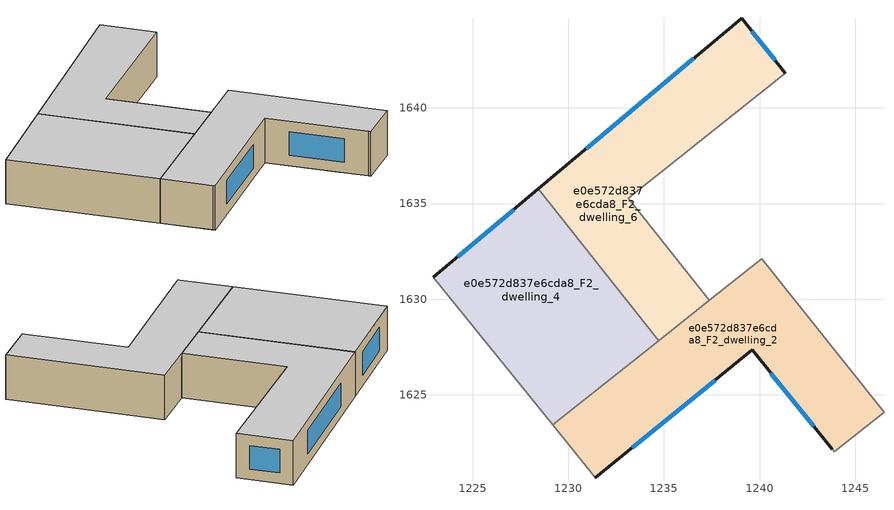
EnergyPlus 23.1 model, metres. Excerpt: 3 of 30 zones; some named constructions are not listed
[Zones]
e0e572d837e6cda8_F2_dwelling_2
 floor to e0e572d837e6cda8_F1_dwelling_4 (EU_floor_Construction): 1239.2,1631.38 1244.16,1625.15 1242.47,1623.8 1239.61,1627.34 1231.42,1620.65 1229.17,1623.42 z6
 floor to e0e572d837e6cda8_F1_dwelling_3 (EU_floor_Construction): 1240.13,1632.12 1245.08,1625.88 1244.16,1625.15 1239.2,1631.38 z6
 floor adiabatic (EU_floor_Construction): 1245.08,1625.88 1246.51,1624.08 1243.91,1622.02 1243.82,1622.13 1242.47,1623.8 z6
 wall outside (EU_wall_Construction): 1231.42,1620.65 1239.61,1627.34 1243.82,1622.13 z6:9
 wall adiabatic (EU_wall_Construction): 1229.17,1623.42 1231.32,1620.76 1231.42,1620.65 z6:9
 wall to e0e572d837e6cda8_F2_dwelling_3 (EU_wall_Construction): 1246.51,1624.08 1240.13,1632.12 z6:9
 wall to e0e572d837e6cda8_F2_dwelling_0 (EU_wall_Construction): 1243.82,1622.13 1243.91,1622.02 z6:9
 wall to e0e572d837e6cda8_F2_dwelling_4 (EU_wall_Construction): 1234.73,1627.83 1229.17,1623.42 z6:9
 wall to e0e572d837e6cda8_F2_dwelling_1 (EU_wall_Construction): 1243.92,1622.02 1246.51,1624.08 z6:9
 wall to e0e572d837e6cda8_F2_dwelling_6 (EU_wall_Construction): 1237.37,1629.93 1234.73,1627.83 z6:9
 wall to e0e572d837e6cda8_F2_dwelling_5 (EU_wall_Construction): 1240.13,1632.12 1237.37,1629.93 z6:9
 window (EU_Window_Construction): 1240.6,1626.12 1242.83,1623.36 / 1233.34,1622.22 1237.68,1625.77 z6.7:8.3
 ceiling to e0e572d837e6cda8_F3_dwelling_2 (EU_floor_Construction): 1243.91,1622.02 1246.51,1624.08 1240.13,1632.12 1229.17,1623.42 1231.32,1620.76 1231.42,1620.65 1239.61,1627.34 1243.82,1622.13 z9
e0e572d837e6cda8_F2_dwelling_4
 floor to e0e572d837e6cda8_F1_dwelling_2 (EU_floor_Construction): 1228.43,1635.76 1233.31,1629.61 1227.74,1625.19 1222.92,1631.13 z6
 floor to e0e572d837e6cda8_F1_dwelling_4 (EU_floor_Construction): 1233.31,1629.61 1234.73,1627.83 1229.17,1623.42 1227.74,1625.19 z6
 wall outside (EU_wall_Construction): 1228.43,1635.76 1222.92,1631.13 z6:9
 wall to e0e572d837e6cda8_F2_dwelling_6 (EU_wall_Construction): 1234.73,1627.83 1228.43,1635.76 z6:9
 wall adiabatic (EU_wall_Construction): 1222.92,1631.13 1229.17,1623.42 z6:9
 window (EU_Window_Construction): 1227.13,1634.68 1224.21,1632.22 z6.7:8.3
 ceiling to e0e572d837e6cda8_F3_dwelling_4 (EU_floor_Construction): 1234.73,1627.83 1228.43,1635.76 1222.92,1631.13 1229.17,1623.42 z9
e0e572d837e6cda8_F2_dwelling_6
 floor to e0e572d837e6cda8_F1_dwelling_1 (EU_floor_Construction): 1233.82,1640.29 1236,1637.55 1233.13,1635.27 1235.96,1631.71 1233.34,1629.63 1228.45,1635.78 z6
 floor to e0e572d837e6cda8_F1_dwelling_4 (EU_floor_Construction): 1235.96,1631.71 1237.37,1629.93 1234.73,1627.83 1233.31,1629.61 z6
 floor adiabatic (EU_floor_Construction): 1239.06,1644.7 1241.36,1641.8 1236,1637.55 1233.82,1640.29 z6
 floor to e0e572d837e6cda8_F1_dwelling_2 (EU_floor_Construction): 1228.45,1635.78 1233.34,1629.63 1233.31,1629.61 1228.43,1635.76 z6
 wall outside (EU_wall_Construction): 1241.36,1641.8 1239.06,1644.7 1228.43,1635.76 z6:9
 wall to e0e572d837e6cda8_F2_dwelling_5 (EU_wall_Construction): 1237.37,1629.93 1233.13,1635.27 1241.36,1641.8 z6:9
 window (EU_Window_Construction): 1236.56,1642.6 1230.92,1637.86 / 1240.82,1642.48 1239.6,1644.02 z6.7:8.3
 ceiling to e0e572d837e6cda8_F3_dwelling_6 (EU_floor_Construction): 1237.37,1629.93 1233.13,1635.27 1241.36,1641.8 1239.06,1644.7 1228.43,1635.76 1234.73,1627.83 z9
[HVACTEMPLATE:THERMOSTAT] Constant Heating Setpoint=20; Constant Cooling Setpoint=50
EU_HeatOnly_e0e572d837e6cda8_F0_dwelling_0; EU_HeatOnly_e0e572d837e6cda8_F0_dwelling_1; EU_HeatOnly_e0e572d837e6cda8_F0_dwelling_2; EU_HeatOnly_e0e572d837e6cda8_F0_dwelling_3; EU_HeatOnly_e0e572d837e6cda8_F0_dwelling_4; EU_HeatOnly_e0e572d837e6cda8_F0_dwelling_5; EU_HeatOnly_e0e572d837e6cda8_F0_dwelling_6; EU_HeatOnly_e0e572d837e6cda8_F0_dwelling_7; EU_HeatOnly_e0e572d837e6cda8_F1_dwelling_0; EU_HeatOnly_e0e572d837e6cda8_F1_dwelling_1; EU_HeatOnly_e0e572d837e6cda8_F1_dwelling_2; EU_HeatOnly_e0e572d837e6cda8_F1_dwelling_3; EU_HeatOnly_e0e572d837e6cda8_F1_dwelling_4; EU_HeatOnly_e0e572d837e6cda8_F1_dwelling_5; EU_HeatOnly_e0e572d837e6cda8_F1_dwelling_6; EU_HeatOnly_e0e572d837e6cda8_F1_dwelling_7; EU_HeatOnly_e0e572d837e6cda8_F2_dwelling_0; EU_HeatOnly_e0e572d837e6cda8_F2_dwelling_1; EU_HeatOnly_e0e572d837e6cda8_F2_dwelling_2; EU_HeatOnly_e0e572d837e6cda8_F2_dwelling_3; EU_HeatOnly_e0e572d837e6cda8_F2_dwelling_4; EU_HeatOnly_e0e572d837e6cda8_F2_dwelling_5; EU_HeatOnly_e0e572d837e6cda8_F2_dwelling_6; EU_HeatOnly_e0e572d837e6cda8_F3_dwelling_0; EU_HeatOnly_e0e572d837e6cda8_F3_dwelling_1; EU_HeatOnly_e0e572d837e6cda8_F3_dwelling_2; EU_HeatOnly_e0e572d837e6cda8_F3_dwelling_3; EU_HeatOnly_e0e572d837e6cda8_F3_dwelling_4; EU_HeatOnly_e0e572d837e6cda8_F3_dwelling_5; EU_HeatOnly_e0e572d837e6cda8_F3_dwelling_6
[SCHEDULE:CONSTANT]
Name | Hourly Value
EU_AlwaysOn | 1
EU_CoolingOff | 0
[SCHEDULE:FILE] Column Number=1; Rows to Skip at Top=0; Number of Hours of Data=8760; Column Separator=Comma; Interpolate to Timestep=No; Minutes per Item=60; Adjust Schedule for Daylight Savings=Yes
Name | File
EU_Step8_GainSchedule_e0e572d837e6cda8_F2_dwelling_1_f000 | ../../schedules/e0e572d837e6cda8/e0e572d837e6cda8_F2_dwelling_1_f000_gain.csv
EU_Step8_GainSchedule_e0e572d837e6cda8_F2_dwelling_2_f000 | ../../schedules/e0e572d837e6cda8/e0e572d837e6cda8_F2_dwelling_2_f000_gain.csv
EU_Step8_GainSchedule_e0e572d837e6cda8_F2_dwelling_3_f000 | ../../schedules/e0e572d837e6cda8/e0e572d837e6cda8_F2_dwelling_3_f000_gain.csv
EU_Step8_GainSchedule_e0e572d837e6cda8_F2_dwelling_4_f000 | ../../schedules/e0e572d837e6cda8/e0e572d837e6cda8_F2_dwelling_4_f000_gain.csv
EU_Step8_GainSchedule_e0e572d837e6cda8_F2_dwelling_5_f000 | ../../schedules/e0e572d837e6cda8/e0e572d837e6cda8_F2_dwelling_5_f000_gain.csv
EU_Step8_GainSchedule_e0e572d837e6cda8_F2_dwelling_6_f000 | ../../schedules/e0e572d837e6cda8/e0e572d837e6cda8_F2_dwelling_6_f000_gain.csv
EU_Step8_GainSchedule_e0e572d837e6cda8_F3_dwelling_0_f000 | ../../schedules/e0e572d837e6cda8/e0e572d837e6cda8_F3_dwelling_0_f000_gain.csv
EU_Step8_GainSchedule_e0e572d837e6cda8_F3_dwelling_1_f000 | ../../schedules/e0e572d837e6cda8/e0e572d837e6cda8_F3_dwelling_1_f000_gain.csv
EU_Step8_GainSchedule_e0e572d837e6cda8_F3_dwelling_2_f000 | ../../schedules/e0e572d837e6cda8/e0e572d837e6cda8_F3_dwelling_2_f000_gain.csv
EU_Step8_GainSchedule_e0e572d837e6cda8_F3_dwelling_3_f000 | ../../schedules/e0e572d837e6cda8/e0e572d837e6cda8_F3_dwelling_3_f000_gain.csv
EU_Step8_GainSchedule_e0e572d837e6cda8_F3_dwelling_4_f000 | ../../schedules/e0e572d837e6cda8/e0e572d837e6cda8_F3_dwelling_4_f000_gain.csv
EU_Step8_GainSchedule_e0e572d837e6cda8_F3_dwelling_5_f000 | ../../schedules/e0e572d837e6cda8/e0e572d837e6cda8_F3_dwelling_5_f000_gain.csv
EU_Step8_GainSchedule_e0e572d837e6cda8_F3_dwelling_6_f000 | ../../schedules/e0e572d837e6cda8/e0e572d837e6cda8_F3_dwelling_6_f000_gain.csv
